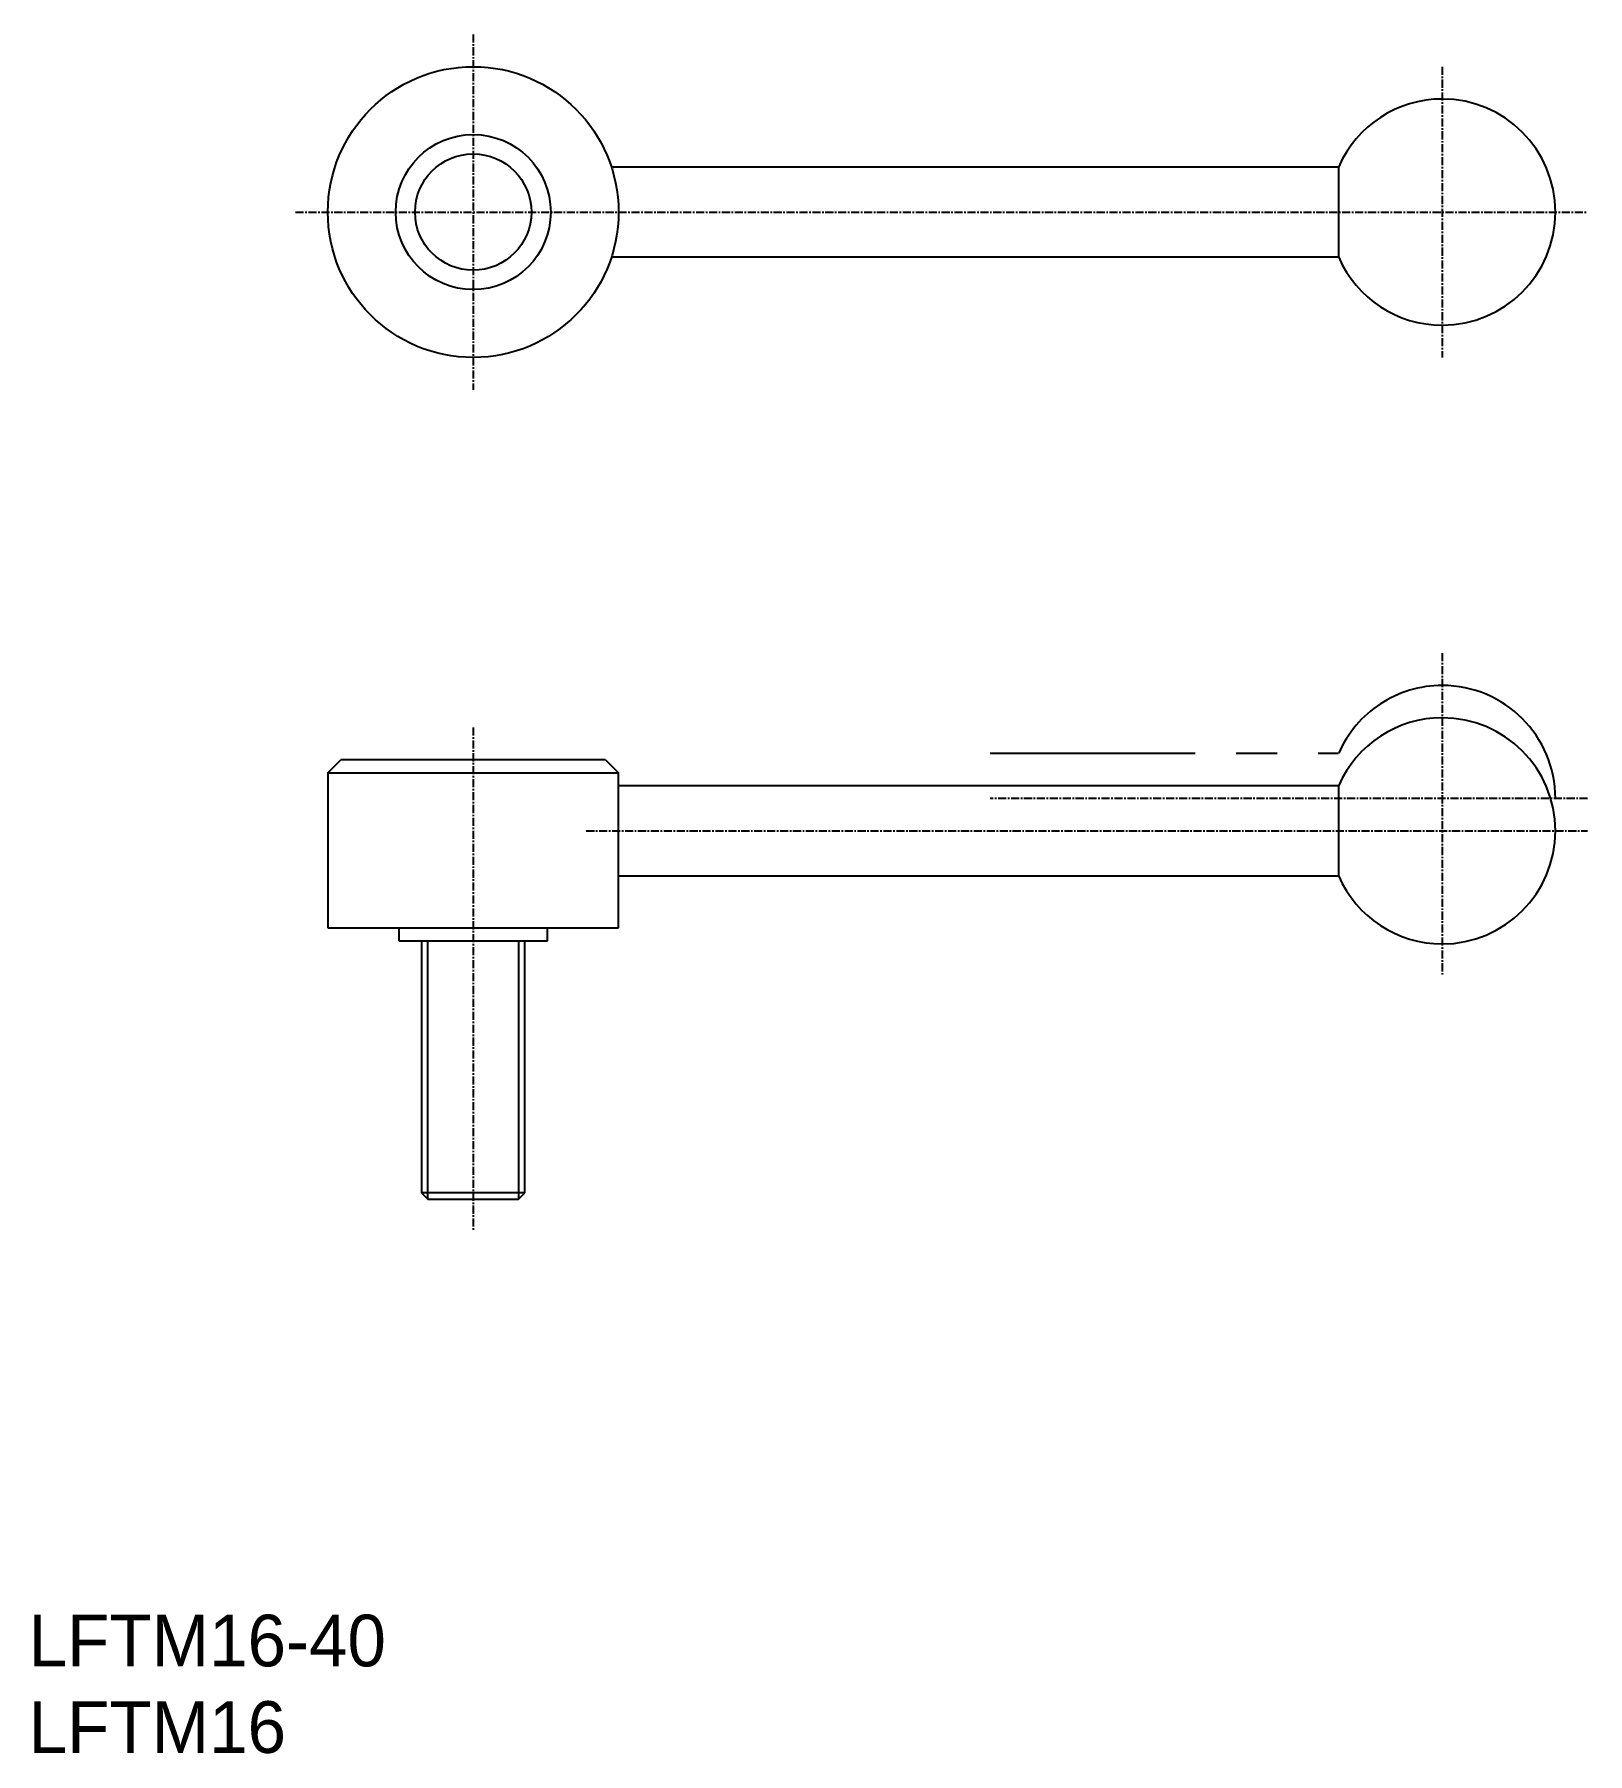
# Model space of a CAD drawing. Extents: x 1 to 241, y 0 to 266.
import ezdxf
from ezdxf.enums import TextEntityAlignment as Align

# ---------------------------------------------------------------- set-up
doc = ezdxf.new("R2010")
doc.units = 0
doc.linetypes.add('CENTER', pattern=[2, 1.25, -0.25, 0.25, -0.25])
doc.linetypes.add('PHANTOM', pattern=[63.5, 31.75, -6.35, 6.35, -6.35, 6.35, -6.35])
doc.layers.get('0').update_dxf_attribs({"linetype": 'CONTINUOUS'})
doc.layers.add('CENTER', color=1, linetype='CENTER')

msp = doc.modelspace()

# ---------------------------------------------------------------- linework, layer by layer
at = {"color": 7, "linetype": 'CONTINUOUS'}
for p, q in [((90.18, 245.17), (202.76, 245.17)), ((202.76, 245.17), (202.76, 231.17)), ((202.76, 231.17), (90.18, 231.17)), ((46.3, 151.42), (48.3, 153.42)), ((89.3, 153.42), (48.3, 153.42)), ((89.3, 153.42), (91.3, 151.42)), ((46.3, 151.42), (46.3, 127.42)), ((46.3, 151.42), (91.3, 151.42)), ((91.3, 127.42), (91.3, 151.42)), ((91.3, 149.42), (202.76, 149.42)), ((202.76, 149.42), (202.76, 135.42)), ((202.76, 135.42), (91.3, 135.42)), ((46.3, 127.42), (91.3, 127.42)), ((57.3, 127.42), (57.3, 125.42)), ((57.3, 125.42), (80.3, 125.42)), ((57.55, 127.42), (57.55, 127.42)), ((60.8, 125.42), (60.8, 86.42)), ((68.8, 127.42), (68.8, 127.42)), ((76.8, 86.42), (76.8, 125.42)), ((80.3, 125.42), (80.3, 127.42)), ((76.8, 86.42), (60.8, 86.42)), ((60.8, 86.42), (61.8, 85.42)), ((61.8, 85.42), (75.8, 85.42)), ((75.8, 85.42), (76.8, 86.42))]:
    msp.add_line(p, q, dxfattribs=at)
at = {"color": 3, "linetype": 'PHANTOM'}
msp.add_line((148.8, 154.42), (202.76, 154.42), dxfattribs=at)
at = {"color": 3, "linetype": 'CONTINUOUS'}
for p, q in [((61.8, 85.42), (61.8, 125.42)), ((75.8, 125.42), (75.8, 85.42))]:
    msp.add_line(p, q, dxfattribs=at)
at = {"color": 7, "linetype": 'CONTINUOUS'}
for radius in [22.5, 12, 9]:
    msp.add_circle((68.8, 238.17), radius, dxfattribs=at)
for centre, start, end in [((218.8, 238.17), 90, 156.4218), ((218.8, 238.17), 270, 90), ((218.8, 238.17), 203.5782, 270), ((218.8, 142.42), 90, 156.4218), ((218.8, 142.42), 270, 90), ((218.8, 142.42), 203.5782, 270)]:
    msp.add_arc(centre, 17.5, start, end, dxfattribs=at)
at = {"color": 3, "linetype": 'PHANTOM'}
for start, end in [(90, 156.4218), (0, 90)]:
    msp.add_arc((218.8, 147.42), 17.5, start, end, dxfattribs=at)
at = {"layer": 'CENTER', "color": 1, "linetype": 'CENTER'}
for p, q in [((68.8, 265.67), (68.8, 210.67)), ((218.8, 260.67), (218.8, 215.67)), ((41.3, 238.17), (241.3, 238.17)), ((218.8, 169.92), (218.8, 119.92)), ((68.8, 158.42), (68.8, 80.42)), ((241.3, 147.42), (148.84, 147.42)), ((86.3, 142.42), (241.3, 142.42))]:
    msp.add_line(p, q, dxfattribs=at)

# ---------------------------------------------------------------- texts
at = {"color": 7, "linetype": 'CONTINUOUS'}
for s, p in [('LFTM16-40', (0, 10.72)), ('LFTM16', (0, -2.67))]:
    msp.add_text(s, height=8, dxfattribs=at).set_placement(p, align=Align.BOTTOM_LEFT)

doc.saveas('drawing.dxf')
